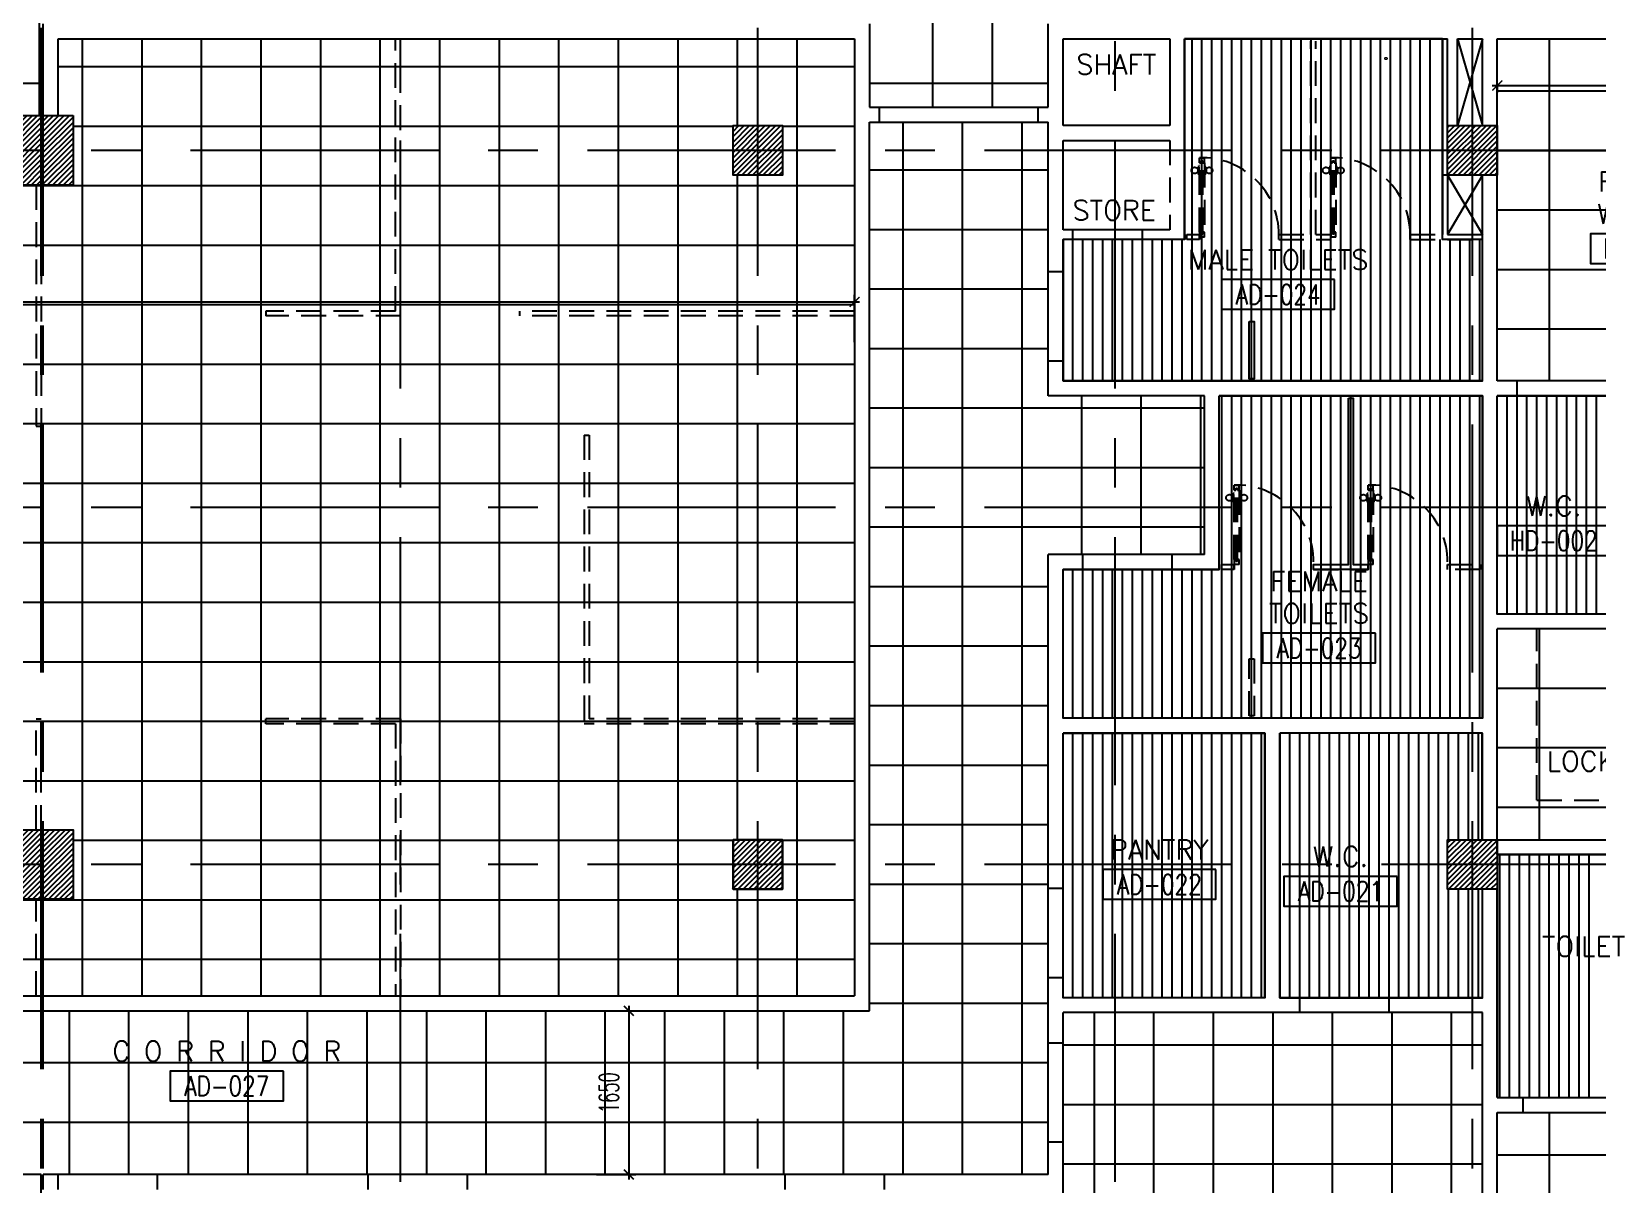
# Model space of a CAD drawing. Extents: x 417866.9 to 417960.2, y 43448 to 43538.2.
# Drawn here: x 417915.42 to 417931.2, y 43470.85 to 43482.47 of the extents above; entities that cross this region are included whole.
import ezdxf
from ezdxf.enums import TextEntityAlignment as Align

# ---------------------------------------------------------------- set-up
doc = ezdxf.new("R2010")
doc.units = 0
doc.header["$MEASUREMENT"] = 0
doc.header["$PDMODE"] = 3
doc.header["$PDSIZE"] = 0.1
doc.linetypes.add('CENTERX2', pattern=[4, 2.5, -0.5, 0.5, -0.5])
doc.linetypes.add('HIDDEN', pattern=[0.375, 0.25, -0.125])
doc.layers.get('0').update_dxf_attribs({"linetype": 'CONTINUOUS'})
doc.layers.get('DEFPOINTS').update_dxf_attribs({"linetype": 'CONTINUOUS'})
for name, color, linetype in [('AXES', 11, 'CENTERX2'), ('CEILING', 4, 'CONTINUOUS'), ('COL', 2, 'CONTINUOUS'), ('DIM', 4, 'CONTINUOUS'), ('EJ', 8, 'CONTINUOUS'), ('FIX', 3, 'CONTINUOUS'), ('HAT', 8, 'CONTINUOUS'), ('PART', 9, 'CONTINUOUS'), ('RM-BOX', 11, 'CONTINUOUS'), ('RM-NAME', 11, 'CONTINUOUS'), ('RM-NO', 11, 'CONTINUOUS'), ('SHAFT', 7, 'CONTINUOUS'), ('WALL', 2, 'CONTINUOUS')]:
    doc.layers.add(name, color=color, linetype=linetype)
doc.layers.get('EJ').off()
doc.styles.add('ROMANS', font='ROMANS.shx', dxfattribs={"width": 0.6})
doc.dimstyles.new('STANDARD in', dxfattribs={"dimtxt": 0.2, "dimasz": 0.1, "dimexe": 0.07, "dimexo": 0.05, "dimgap": 0.1, "dimtad": 1, "dimdec": 0, "dimlfac": 1000, "dimzin": 0, "dimdsep": 46, "dimtxsty": 'ROMANS', "dimblk": 'ARCHTICK', "dimcen": 0.05, "dimdle": 0.05, "dimclrd": 4, "dimclre": 4, "dimclrt": 2, "dimadec": 0, "dimazin": 0, "dimtfac": 1, "dimtdec": 0, "dimtmove": 2, "dimatfit": 3, "dimldrblk": 'ARCHTICK', "dimfxl": 0, "dimtolj": 1, "dimtzin": 0, "dimarcsym": 0})

# ---------------------------------------------------------------- blocks, each defined once
blk = doc.blocks.new('COL50')
at = {"layer": 'COL'}
blk.add_lwpolyline([(-250, 250), (-250, -250), (250, -250), (250, 250)], close=True, dxfattribs=at)
blk = doc.blocks.new('*X58')
at = {"color": 0}
for p, q in [((227925, 17861), (228425, 18361)), ((227929, 17918), (228372, 18361)), ((227929, 17971), (228319, 18361)), ((227929, 18024), (228266, 18361)), ((227929, 18077), (228213, 18361)), ((227929, 18130), (228160, 18361)), ((227929, 18183), (228107, 18361)), ((227929, 18236), (228054, 18361)), ((227929, 18289), (228000, 18361)), ((227929, 18342), (227947, 18361)), ((227978, 17861), (228429, 18312)), ((228031, 17861), (228429, 18259)), ((228084, 17861), (228429, 18206)), ((228137, 17861), (228429, 18153)), ((228190, 17861), (228429, 18100)), ((228243, 17861), (228429, 18047)), ((228296, 17861), (228429, 17994)), ((228349, 17861), (228429, 17941)), ((228402, 17861), (228429, 17888))]:
    blk.add_line(p, q, dxfattribs=at)
blk = doc.blocks.new('*X65')
at = {"color": 0}
for p, q in [((227929, 25077), (228412, 25561)), ((227929, 25130), (228359, 25561)), ((227929, 25183), (228306, 25561)), ((227929, 25236), (228253, 25561)), ((227929, 25289), (228200, 25561)), ((227929, 25342), (228147, 25561)), ((227929, 25395), (228094, 25561)), ((227929, 25449), (228041, 25561)), ((227929, 25502), (227988, 25561)), ((227929, 25555), (227935, 25561)), ((227965, 25061), (228429, 25524)), ((228018, 25061), (228429, 25471)), ((228071, 25061), (228429, 25418)), ((228124, 25061), (228429, 25365)), ((228177, 25061), (228429, 25312)), ((228230, 25061), (228429, 25259)), ((228283, 25061), (228429, 25206)), ((228337, 25061), (228429, 25153)), ((228390, 25061), (228429, 25100))]:
    blk.add_line(p, q, dxfattribs=at)
blk = doc.blocks.new('RM2')
at = {"layer": 'RM-NAME', "style": 'ROMANS'}
blk.add_text('SHAFT', height=200, dxfattribs=at).set_placement((0, 0), align=Align.MIDDLE)
blk = doc.blocks.new('*X49')
at = {"color": 0}
for p, q in [((235129, 17905), (235584, 18361)), ((235129, 17958), (235531, 18361)), ((235129, 18011), (235478, 18361)), ((235129, 18064), (235425, 18361)), ((235129, 18117), (235372, 18361)), ((235129, 18171), (235319, 18361)), ((235129, 18224), (235266, 18361)), ((235129, 18277), (235213, 18361)), ((235129, 18330), (235160, 18361)), ((235137, 17861), (235629, 18352)), ((235190, 17861), (235629, 18299)), ((235243, 17861), (235629, 18246)), ((235296, 17861), (235629, 18193)), ((235349, 17861), (235629, 18140)), ((235402, 17861), (235629, 18087)), ((235455, 17861), (235629, 18034)), ((235508, 17861), (235629, 17981)), ((235562, 17861), (235629, 17928)), ((235615, 17861), (235629, 17875))]:
    blk.add_line(p, q, dxfattribs=at)
blk = doc.blocks.new('RM1')
at = {"layer": 'RM-BOX'}
blk.add_lwpolyline([(570, -200), (-570, -200), (-570, -500), (570, -500)], close=True, dxfattribs=at)
at = {"layer": 'RM-NAME', "style": 'ROMANS'}
for tag, p in [('ROOMNAME1', (0, 324)), ('ROOMNAME2', (0, 0))]:
    blk.add_attdef(tag, text='', height=200, dxfattribs=at).set_placement(p, align=Align.MIDDLE)
at = {"layer": 'RM-NO', "style": 'ROMANS', "width": 0.8}
blk.add_attdef('ROOMNO', text='', height=200, dxfattribs=at).set_placement((0, -350), align=Align.MIDDLE)
blk = doc.blocks.new('*X63')
at = {"color": 0}
for p, q in [((235125, 25061), (235625, 25561)), ((235129, 25118), (235572, 25561)), ((235129, 25171), (235519, 25561)), ((235129, 25224), (235466, 25561)), ((235129, 25277), (235413, 25561)), ((235129, 25330), (235360, 25561)), ((235129, 25383), (235307, 25561)), ((235129, 25436), (235254, 25561)), ((235129, 25489), (235200, 25561)), ((235129, 25542), (235147, 25561)), ((235178, 25061), (235629, 25512)), ((235231, 25061), (235629, 25459)), ((235284, 25061), (235629, 25406)), ((235337, 25061), (235629, 25353)), ((235390, 25061), (235629, 25300)), ((235443, 25061), (235629, 25247)), ((235496, 25061), (235629, 25194)), ((235549, 25061), (235629, 25141)), ((235602, 25061), (235629, 25088))]:
    blk.add_line(p, q, dxfattribs=at)
blk = doc.blocks.new('C11')
at = {"layer": 'HAT'}
h = blk.add_hatch(dxfattribs=at)
h.set_pattern_fill('ANSI31', color=256, scale=300, style=0)
h.set_pattern_definition([(45, (-383765.23, -62181), (-26.5165043, 26.5165043), [])])
h.paths.add_polyline_path([(-20, 350), (-20, 700), (-320, 700), (-320, 350)])
h.paths.add_polyline_path([(-320, 0), (-20, 0), (-20, 350), (-320, 350)])
h = blk.add_hatch(dxfattribs=at)
h.set_pattern_fill('ANSI31', color=256, scale=300, style=0)
h.set_pattern_definition([(45, (-383445.23, -62181), (-26.5165043, 26.5165043), [])])
h.paths.add_polyline_path([(300, 350), (300, 700), (0, 700), (0, 350)])
h.paths.add_polyline_path([(0, 0), (300, 0), (300, 350), (0, 350)])
at = {"layer": 'COL'}
for points in [[(-20, 700), (-20, 0), (-320, 0), (-320, 700)], [(300, 700), (300, 0), (0, 0), (0, 700)]]:
    blk.add_lwpolyline(points, close=True, dxfattribs=at)
blk = doc.blocks.new('_ARCHTICK')
at = {"color": 0, "linetype": 'ByBlock', "const_width": 0.15}
blk.add_lwpolyline([(-0.5, -0.5), (0.5, 0.5)], dxfattribs=at)
blk = doc.blocks.new('*D195')
at = {"layer": 'DEFPOINTS', "color": 0}
for p in [(417923.712, 43479.746), (417905.747, 43479.289), (417923.712, 43479.289)]:
    blk.add_point(p, dxfattribs=at)
at = {"layer": 'DIM', "color": 4, "lineweight": -2}
for p, q in [((417905.697, 43479.746), (417923.762, 43479.746)), ((417905.747, 43479.339), (417905.747, 43479.816)), ((417923.712, 43479.339), (417923.712, 43479.816))]:
    blk.add_line(p, q, dxfattribs=at)
at = {"layer": 'DIM', "color": 4, "lineweight": -2, "xscale": 0.1, "yscale": 0.1, "zscale": 0.1, "rotation": 180}
blk.add_blockref('_ARCHTICK', (417905.747, 43479.746), dxfattribs=at)
at = {"layer": 'DIM', "color": 4, "lineweight": -2, "xscale": 0.1, "yscale": 0.1, "zscale": 0.1}
blk.add_blockref('_ARCHTICK', (417923.712, 43479.746), dxfattribs=at)
at = {"layer": 'DIM', "color": 2, "insert": (417914.729, 43479.946), "char_height": 0.2, "attachment_point": 5, "style": 'ROMANS'}
blk.add_mtext('\\A1;17965', dxfattribs=at)
blk = doc.blocks.new('*D197')
at = {"layer": 'DEFPOINTS', "color": 0}
for p in [(417921.061, 43472.599), (417921.061, 43470.949), (417921.437, 43470.949)]:
    blk.add_point(p, dxfattribs=at)
at = {"layer": 'DIM', "color": 4, "lineweight": -2}
for p, q in [((417921.111, 43472.599), (417921.507, 43472.599)), ((417921.437, 43472.649), (417921.437, 43470.899)), ((417921.111, 43470.949), (417921.507, 43470.949))]:
    blk.add_line(p, q, dxfattribs=at)
at = {"layer": 'DIM', "color": 4, "lineweight": -2, "xscale": 0.1, "yscale": 0.1, "zscale": 0.1}
for p, rotation in [((417921.437, 43472.599), 90), ((417921.437, 43470.949), 270)]:
    blk.add_blockref('_ARCHTICK', p, dxfattribs=dict(at, rotation=rotation))
at = {"layer": 'DIM', "color": 2, "insert": (417921.237, 43471.774), "char_height": 0.2, "attachment_point": 5, "rotation": 90, "style": 'ROMANS'}
blk.add_mtext('\\A1;1650', dxfattribs=at)
blk = doc.blocks.new('*D207')
at = {"layer": 'DEFPOINTS', "color": 0}
for p in [(417930.187, 43481.965), (417933.637, 43481.965), (417933.637, 43481.928)]:
    blk.add_point(p, dxfattribs=at)
at = {"layer": 'DIM', "color": 4, "lineweight": -2}
for p, q in [((417930.137, 43481.928), (417933.687, 43481.928)), ((417930.187, 43481.915), (417930.187, 43481.858)), ((417933.637, 43481.915), (417933.637, 43481.858))]:
    blk.add_line(p, q, dxfattribs=at)
at = {"layer": 'DIM', "color": 4, "lineweight": -2, "xscale": 0.1, "yscale": 0.1, "zscale": 0.1, "rotation": 180}
blk.add_blockref('_ARCHTICK', (417930.187, 43481.928), dxfattribs=at)
at = {"layer": 'DIM', "color": 4, "lineweight": -2, "xscale": 0.1, "yscale": 0.1, "zscale": 0.1}
blk.add_blockref('_ARCHTICK', (417933.637, 43481.928), dxfattribs=at)
at = {"layer": 'DIM', "color": 2, "insert": (417931.912, 43482.128), "char_height": 0.2, "attachment_point": 5, "style": 'ROMANS'}
blk.add_mtext('\\A1;3450', dxfattribs=at)

msp = doc.modelspace()

# ---------------------------------------------------------------- linework, layer by layer
at = {"layer": 'AXES'}
for p, q in [((417922.7366, 43460.01), (417922.7366, 43537.5491)), ((417929.9366, 43460.01), (417929.9366, 43537.5491)), ((417915.5166, 43460.01), (417915.5166, 43537.1991)), ((417915.5366, 43460.01), (417915.5366, 43537.1991)), ((417919.1366, 43466.8743), (417919.1366, 43525.6943)), ((417926.3366, 43466.8743), (417926.3366, 43525.6943)), ((417959.5194, 43481.2743), (417889.6966, 43481.2743)), ((417959.5194, 43477.6743), (417889.6966, 43477.6743)), ((417959.5194, 43474.0743), (417889.6966, 43474.0743))]:
    msp.add_line(p, q, dxfattribs=at)
at = {"layer": 'CEILING'}
for p, q in [((417915.4966, 43485.9993), (417915.4966, 43481.6243)), ((417924.4966, 43484.7993), (417924.4966, 43481.7095)), ((417925.0966, 43484.7993), (417925.0966, 43481.7095)), ((417915.9291, 43482.3993), (417915.9291, 43472.7493)), ((417916.5291, 43482.3993), (417916.5291, 43472.7493)), ((417917.1291, 43482.3993), (417917.1291, 43472.7493)), ((417917.7291, 43482.3993), (417917.7291, 43472.7493)), ((417918.3291, 43482.3993), (417918.3291, 43472.7493)), ((417918.9291, 43482.3993), (417918.9291, 43472.7493)), ((417919.5291, 43482.3993), (417919.5291, 43472.7493)), ((417920.1291, 43482.3993), (417920.1291, 43472.7493)), ((417920.7291, 43482.3993), (417920.7291, 43472.7493)), ((417921.3291, 43482.3993), (417921.3291, 43472.7493)), ((417921.9291, 43482.3993), (417921.9291, 43472.7493)), ((417922.5291, 43482.3993), (417922.5291, 43481.5243)), ((417923.1291, 43482.3993), (417923.1291, 43472.7493)), ((417927.1116, 43478.9493), (417927.1116, 43482.3993)), ((417927.2116, 43478.9493), (417927.2116, 43482.3993)), ((417927.3116, 43478.9493), (417927.3116, 43482.3993)), ((417927.4116, 43478.9493), (417927.4116, 43482.3993)), ((417927.5116, 43478.9493), (417927.5116, 43482.3993)), ((417927.6116, 43478.9493), (417927.6116, 43482.3993)), ((417927.7116, 43478.9493), (417927.7116, 43482.3993)), ((417927.8116, 43478.9493), (417927.8116, 43482.3993)), ((417927.9116, 43478.9493), (417927.9116, 43482.3993)), ((417928.0116, 43478.9493), (417928.0116, 43482.3993)), ((417928.1116, 43478.9493), (417928.1116, 43482.3993)), ((417928.2116, 43478.9493), (417928.2116, 43482.3993)), ((417928.3116, 43478.9493), (417928.3116, 43482.3993)), ((417928.4116, 43478.9493), (417928.4116, 43482.3993)), ((417928.5116, 43478.9493), (417928.5116, 43482.3993)), ((417928.6116, 43478.9493), (417928.6116, 43482.3993)), ((417928.7116, 43478.9493), (417928.7116, 43482.3993)), ((417928.8116, 43478.9493), (417928.8116, 43482.3993)), ((417928.9116, 43478.9493), (417928.9116, 43482.3993)), ((417929.0116, 43478.9493), (417929.0116, 43482.3993)), ((417929.1116, 43478.9493), (417929.1116, 43482.3993)), ((417929.2116, 43478.9493), (417929.2116, 43482.3993)), ((417929.3116, 43478.9493), (417929.3116, 43482.3993)), ((417929.4116, 43478.9493), (417929.4116, 43482.3993)), ((417929.5116, 43478.9493), (417929.5116, 43482.3993)), ((417930.7116, 43482.3993), (417930.7116, 43478.9493)), ((417915.6866, 43482.1193), (417923.7116, 43482.1193)), ((417915.4966, 43481.9493), (417905.7466, 43481.9493)), ((417925.6616, 43481.9493), (417923.8616, 43481.9493)), ((417930.1866, 43481.8743), (417933.6366, 43481.8743)), ((417915.8366, 43481.5193), (417922.4866, 43481.5193)), ((417922.9866, 43481.5193), (417923.7116, 43481.5193)), ((417924.1966, 43481.5595), (417924.1966, 43470.9493)), ((417924.7966, 43481.5595), (417924.7966, 43470.9493)), ((417925.3966, 43481.5595), (417925.3966, 43470.9493)), ((417930.1866, 43481.2743), (417933.2866, 43481.2743)), ((417922.5291, 43481.0243), (417922.5291, 43474.3243)), ((417925.6616, 43481.0743), (417923.8616, 43481.0743)), ((417905.7466, 43480.9193), (417923.7116, 43480.9193)), ((417930.1866, 43480.6743), (417933.6366, 43480.6743)), ((417925.6616, 43480.4743), (417923.8616, 43480.4743)), ((417925.9116, 43478.9493), (417925.9116, 43480.3743)), ((417926.0116, 43478.9493), (417926.0116, 43480.3743)), ((417926.1116, 43478.9493), (417926.1116, 43480.3743)), ((417926.2116, 43478.9493), (417926.2116, 43480.3743)), ((417926.3116, 43478.9493), (417926.3116, 43480.3743)), ((417926.4116, 43478.9493), (417926.4116, 43480.3743)), ((417926.5116, 43478.9493), (417926.5116, 43480.3743)), ((417926.6116, 43478.9493), (417926.6116, 43480.3743)), ((417926.7116, 43478.9493), (417926.7116, 43480.3743)), ((417926.8116, 43478.9493), (417926.8116, 43480.3743)), ((417926.9116, 43478.9493), (417926.9116, 43480.3743)), ((417927.0116, 43478.9493), (417927.0116, 43480.3743)), ((417929.6116, 43478.9493), (417929.6116, 43480.3743)), ((417929.7116, 43478.9493), (417929.7116, 43480.3743)), ((417929.8116, 43478.9493), (417929.8116, 43480.3743)), ((417929.9116, 43478.9493), (417929.9116, 43480.3743)), ((417930.0116, 43478.9493), (417930.0116, 43480.3743)), ((417905.7466, 43480.3193), (417923.7116, 43480.3193)), ((417930.1866, 43480.0743), (417933.6366, 43480.0743)), ((417925.6616, 43479.8743), (417923.8616, 43479.8743)), ((417905.7466, 43479.7193), (417923.7116, 43479.7193)), ((417930.1866, 43479.4743), (417933.6366, 43479.4743)), ((417925.6616, 43479.2743), (417923.8616, 43479.2743)), ((417905.7466, 43479.1193), (417923.7116, 43479.1193)), ((417925.9966, 43478.7993), (417925.9966, 43477.1993)), ((417926.5966, 43478.7993), (417926.5966, 43477.1993)), ((417927.1966, 43478.7993), (417927.1966, 43477.1993)), ((417927.4116, 43475.5493), (417927.4116, 43478.7993)), ((417927.5116, 43475.5493), (417927.5116, 43478.7993)), ((417927.6116, 43475.5493), (417927.6116, 43478.7993)), ((417927.7116, 43475.5493), (417927.7116, 43478.7993)), ((417927.8116, 43475.5493), (417927.8116, 43478.7993)), ((417927.9116, 43475.5493), (417927.9116, 43478.7993)), ((417928.0116, 43475.5493), (417928.0116, 43478.7993)), ((417928.1116, 43475.5493), (417928.1116, 43478.7993)), ((417928.2116, 43475.5493), (417928.2116, 43478.7993)), ((417928.3116, 43475.5493), (417928.3116, 43478.7993)), ((417928.4116, 43475.5493), (417928.4116, 43478.7993)), ((417928.5116, 43475.5493), (417928.5116, 43478.7993)), ((417928.6116, 43475.5493), (417928.6116, 43478.7993)), ((417928.7116, 43475.5493), (417928.7116, 43478.7993)), ((417928.8116, 43475.5493), (417928.8116, 43478.7993)), ((417928.9116, 43475.5493), (417928.9116, 43478.7993)), ((417929.0116, 43475.5493), (417929.0116, 43478.7993)), ((417929.1116, 43475.5493), (417929.1116, 43478.7993)), ((417929.2116, 43475.5493), (417929.2116, 43478.7993)), ((417929.3116, 43475.5493), (417929.3116, 43478.7993)), ((417929.4116, 43475.5493), (417929.4116, 43478.7993)), ((417929.5116, 43475.5493), (417929.5116, 43478.7993)), ((417929.6116, 43475.5493), (417929.6116, 43478.7993)), ((417929.7116, 43475.5493), (417929.7116, 43478.7993)), ((417929.8116, 43475.5493), (417929.8116, 43478.7993)), ((417929.9116, 43475.5493), (417929.9116, 43478.7993)), ((417930.0116, 43475.5493), (417930.0116, 43478.7993)), ((417930.2866, 43476.5993), (417930.2866, 43478.7993)), ((417930.3866, 43476.5993), (417930.3866, 43478.7993)), ((417930.4866, 43476.5993), (417930.4866, 43478.7993)), ((417930.5866, 43476.5993), (417930.5866, 43478.7993)), ((417930.6866, 43476.5993), (417930.6866, 43478.7993)), ((417930.7866, 43476.5993), (417930.7866, 43478.7993)), ((417930.8866, 43476.5993), (417930.8866, 43478.7993)), ((417930.9866, 43476.5993), (417930.9866, 43478.7993)), ((417931.0866, 43476.5993), (417931.0866, 43478.7993)), ((417931.1866, 43476.5993), (417931.1866, 43478.7993)), ((417927.2366, 43478.6743), (417923.8616, 43478.6743)), ((417905.7466, 43478.5193), (417923.7116, 43478.5193)), ((417927.2366, 43478.0743), (417923.8616, 43478.0743)), ((417905.7466, 43477.9193), (417923.7116, 43477.9193)), ((417927.2366, 43477.4743), (417923.8616, 43477.4743)), ((417905.7466, 43477.3193), (417923.7116, 43477.3193)), ((417925.9116, 43475.5493), (417925.9116, 43477.0493)), ((417926.0116, 43475.5493), (417926.0116, 43477.0493)), ((417926.1116, 43475.5493), (417926.1116, 43477.0493)), ((417926.2116, 43475.5493), (417926.2116, 43477.0493)), ((417926.3116, 43475.5493), (417926.3116, 43477.0493)), ((417926.4116, 43475.5493), (417926.4116, 43477.0493)), ((417926.5116, 43475.5493), (417926.5116, 43477.0493)), ((417926.6116, 43475.5493), (417926.6116, 43477.0493)), ((417926.7116, 43475.5493), (417926.7116, 43477.0493)), ((417926.8116, 43475.5493), (417926.8116, 43477.0493)), ((417926.9116, 43475.5493), (417926.9116, 43477.0493)), ((417927.0116, 43475.5493), (417927.0116, 43477.0493)), ((417927.1116, 43475.5493), (417927.1116, 43477.0493)), ((417927.2116, 43475.5493), (417927.2116, 43477.0493)), ((417927.3116, 43475.5493), (417927.3116, 43477.0493)), ((417925.6616, 43476.8743), (417923.8616, 43476.8743)), ((417905.7466, 43476.7193), (417923.7116, 43476.7193)), ((417930.6116, 43474.3243), (417930.6116, 43476.4493)), ((417925.6616, 43476.2743), (417923.8616, 43476.2743)), ((417905.7466, 43476.1193), (417923.7116, 43476.1193)), ((417931.8116, 43475.8493), (417930.1866, 43475.8493)), ((417925.6616, 43475.6743), (417923.8616, 43475.6743)), ((417905.7466, 43475.5193), (417923.7116, 43475.5193)), ((417925.9116, 43472.7313), (417925.9116, 43475.3993)), ((417926.0116, 43472.7313), (417926.0116, 43475.3993)), ((417926.1116, 43472.7313), (417926.1116, 43475.3993)), ((417926.2116, 43472.7313), (417926.2116, 43475.3993)), ((417926.3116, 43472.7313), (417926.3116, 43475.3993)), ((417926.4116, 43472.7313), (417926.4116, 43475.3993)), ((417926.5116, 43472.7313), (417926.5116, 43475.3993)), ((417926.6116, 43472.7313), (417926.6116, 43475.3993)), ((417926.7116, 43472.7313), (417926.7116, 43475.3993)), ((417926.8116, 43472.7313), (417926.8116, 43475.3993)), ((417926.9116, 43472.7313), (417926.9116, 43475.3993)), ((417927.0116, 43472.7313), (417927.0116, 43475.3993)), ((417927.1116, 43472.7313), (417927.1116, 43475.3993)), ((417927.2116, 43472.7313), (417927.2116, 43475.3993)), ((417927.3116, 43472.7313), (417927.3116, 43475.3993)), ((417927.4116, 43472.7313), (417927.4116, 43475.3993)), ((417927.5116, 43472.7313), (417927.5116, 43475.3993)), ((417927.6116, 43472.7313), (417927.6116, 43475.3993)), ((417927.7116, 43472.7313), (417927.7116, 43475.3993)), ((417927.8116, 43472.7313), (417927.8116, 43475.3993)), ((417928.0966, 43472.7313), (417928.0966, 43475.3993)), ((417928.1966, 43472.7313), (417928.1966, 43475.3993)), ((417928.2966, 43472.7313), (417928.2966, 43475.3993)), ((417928.3966, 43472.7313), (417928.3966, 43475.3993)), ((417928.4966, 43472.7313), (417928.4966, 43475.3993)), ((417928.5966, 43472.7313), (417928.5966, 43475.3993)), ((417928.6966, 43472.7313), (417928.6966, 43475.3993)), ((417928.7966, 43472.7313), (417928.7966, 43475.3993)), ((417928.8966, 43472.7313), (417928.8966, 43475.3993)), ((417928.9966, 43472.7313), (417928.9966, 43475.3993)), ((417929.0966, 43472.7313), (417929.0966, 43475.3993)), ((417929.1966, 43472.7313), (417929.1966, 43475.3993)), ((417929.2966, 43472.7313), (417929.2966, 43475.3993)), ((417929.3966, 43472.7313), (417929.3966, 43475.3993)), ((417929.4966, 43472.7313), (417929.4966, 43475.3993)), ((417929.5966, 43472.7313), (417929.5966, 43475.3993)), ((417929.6966, 43474.3243), (417929.6966, 43475.3993)), ((417929.7966, 43474.3243), (417929.7966, 43475.3993)), ((417929.8966, 43474.3243), (417929.8966, 43475.3993)), ((417929.9966, 43474.3243), (417929.9966, 43475.3993)), ((417931.8116, 43475.2493), (417930.1866, 43475.2493)), ((417925.6616, 43475.0743), (417923.8616, 43475.0743)), ((417905.7466, 43474.9193), (417923.7116, 43474.9193)), ((417931.8116, 43474.6493), (417930.1866, 43474.6493)), ((417925.6616, 43474.4743), (417923.8616, 43474.4743)), ((417915.8366, 43474.3193), (417922.4866, 43474.3193)), ((417922.9866, 43474.3193), (417923.7116, 43474.3193)), ((417930.2116, 43471.7243), (417930.2116, 43474.1743)), ((417930.3116, 43471.7243), (417930.3116, 43474.1743)), ((417930.4116, 43471.7243), (417930.4116, 43474.1743)), ((417930.5116, 43471.7243), (417930.5116, 43474.1743)), ((417930.6116, 43471.7243), (417930.6116, 43474.1743)), ((417930.7116, 43471.7243), (417930.7116, 43474.1743)), ((417930.8116, 43471.7243), (417930.8116, 43474.1743)), ((417930.9116, 43471.7243), (417930.9116, 43474.1743)), ((417931.0116, 43471.7243), (417931.0116, 43474.1743)), ((417931.1116, 43471.7243), (417931.1116, 43474.1743)), ((417925.6616, 43473.8743), (417923.8616, 43473.8743)), ((417905.7466, 43473.7193), (417923.7116, 43473.7193)), ((417922.5291, 43473.8243), (417922.5291, 43472.7493)), ((417929.6966, 43472.7313), (417929.6966, 43473.8243)), ((417929.7966, 43472.7313), (417929.7966, 43473.8243)), ((417929.8966, 43472.7313), (417929.8966, 43473.8243)), ((417929.9966, 43472.7313), (417929.9966, 43473.8243)), ((417925.6616, 43473.2743), (417923.8616, 43473.2743)), ((417905.7466, 43473.1193), (417923.7116, 43473.1193)), ((417915.7966, 43472.5993), (417915.7966, 43470.9493)), ((417916.3966, 43472.5993), (417916.3966, 43470.9493)), ((417916.9966, 43472.5993), (417916.9966, 43470.9493)), ((417917.5966, 43472.5993), (417917.5966, 43470.9493)), ((417918.1966, 43472.5993), (417918.1966, 43470.9493)), ((417918.7966, 43472.5993), (417918.7966, 43470.9493)), ((417919.3966, 43472.5993), (417919.3966, 43470.9493)), ((417919.9966, 43472.5993), (417919.9966, 43470.9493)), ((417920.5966, 43472.5993), (417920.5966, 43470.9493)), ((417921.1966, 43472.5993), (417921.1966, 43470.9493)), ((417921.7966, 43472.5993), (417921.7966, 43470.9493)), ((417922.3966, 43472.5993), (417922.3966, 43470.9493)), ((417922.9966, 43472.5993), (417922.9966, 43470.9493)), ((417923.5966, 43472.5993), (417923.5966, 43470.9493)), ((417925.6616, 43472.6743), (417923.8616, 43472.6743)), ((417926.1241, 43472.5813), (417926.1241, 43467.1243)), ((417926.7241, 43472.5813), (417926.7241, 43467.1243)), ((417927.3241, 43472.5813), (417927.3241, 43467.1243)), ((417927.9241, 43472.5813), (417927.9241, 43467.1243)), ((417928.5241, 43472.5813), (417928.5241, 43467.1243)), ((417929.1241, 43472.5813), (417929.1241, 43467.1243)), ((417929.7241, 43472.5813), (417929.7241, 43467.1243)), ((417930.0366, 43472.2528), (417925.8116, 43472.2528)), ((417925.6616, 43472.0743), (417902.697, 43472.0743)), ((417930.0366, 43471.6528), (417925.8116, 43471.6528)), ((417930.7116, 43471.5743), (417930.7116, 43467.1243)), ((417925.6616, 43471.4743), (417902.697, 43471.4743)), ((417930.0366, 43471.0528), (417925.8116, 43471.0528)), ((417930.1866, 43471.1493), (417933.6366, 43471.1493))]:
    msp.add_line(p, q, dxfattribs=at)
for points in [[(417927.0366, 43482.3993), (417927.0366, 43480.3743), (417925.8116, 43480.3743), (417925.8116, 43478.9493), (417930.0366, 43478.9493), (417930.0366, 43480.3743), (417929.6366, 43480.3743), (417929.6366, 43482.3993)], [(417922.9866, 43481.0243), (417922.4866, 43481.0243), (417922.4866, 43481.5243), (417922.9866, 43481.5243)], [(417927.3866, 43478.7993), (417930.0366, 43478.7993), (417930.0366, 43475.5493), (417925.8116, 43475.5493), (417925.8116, 43477.0493), (417927.3866, 43477.0493)], [(417930.1866, 43478.7993), (417931.8116, 43478.7993), (417931.8116, 43476.5993), (417930.1866, 43476.5993)], [(417925.8116, 43475.3993), (417927.8466, 43475.3993), (417927.8466, 43472.7313), (417925.8116, 43472.7313)], [(417927.9966, 43475.3993), (417927.9966, 43472.7313), (417930.0366, 43472.7313), (417930.0366, 43473.8243), (417929.6866, 43473.8243), (417929.6866, 43474.3243), (417930.0362, 43474.3243), (417930.0362, 43475.3993)], [(417915.2166, 43474.4243), (417915.8366, 43474.4243), (417915.8366, 43473.7193), (417915.2166, 43473.7193)], [(417922.9866, 43473.8243), (417922.9866, 43474.3243), (417922.4866, 43474.3243), (417922.4866, 43473.8243)], [(417930.1866, 43471.7243), (417931.8116, 43471.7243), (417931.8116, 43474.1743), (417930.1866, 43474.1743)]]:
    msp.add_lwpolyline(points, close=True, dxfattribs=at)
at = {"layer": 'COL'}
msp.add_lwpolyline([(417930.1866, 43474.3243), (417930.1866, 43473.8243), (417929.6866, 43473.8243), (417929.6866, 43474.3243)], close=True, dxfattribs=at)
at = {"layer": 'FIX', "color": 1, "linetype": 'HIDDEN', "lineweight": 20, "ltscale": 0.05}
msp.add_circle((417929.0656, 43482.2002), 0.0116, dxfattribs=at)
at = {"layer": 'PART', "color": 11, "linetype": 'HIDDEN'}
for p, q in [((417919.0866, 43479.6543), (417919.0866, 43482.3993)), ((417919.1366, 43479.6043), (417919.1366, 43482.3993)), ((417928.3097, 43480.4243), (417928.3097, 43482.3763)), ((417928.3597, 43480.4243), (417928.3597, 43482.3763)), ((417926.8866, 43481.3743), (417926.8866, 43480.4743)), ((417927.1866, 43481.117), (417927.1794, 43481.117)), ((417927.1794, 43481.027), (417927.1794, 43481.117)), ((417927.1866, 43481.1993), (417927.2366, 43481.1993)), ((417927.2366, 43481.1993), (417927.1866, 43481.1993)), ((417927.1866, 43481.1493), (417927.1866, 43481.1993)), ((417927.1866, 43480.4493), (417927.1866, 43481.1493)), ((417927.1866, 43481.1493), (417927.2036, 43481.1493)), ((417927.2036, 43481.1693), (417927.2196, 43481.1693)), ((417927.2036, 43481.1493), (417927.2036, 43481.1693)), ((417927.2036, 43480.4493), (417927.2036, 43481.1493)), ((417927.2196, 43481.1493), (417927.2196, 43481.1693)), ((417927.2196, 43480.4493), (417927.2196, 43481.1493)), ((417927.2196, 43481.1493), (417927.2366, 43481.1493)), ((417927.2366, 43481.1493), (417927.2366, 43481.1993)), ((417927.2366, 43481.1493), (417927.2366, 43480.4493)), ((417927.2366, 43481.117), (417927.2438, 43481.117)), ((417927.2438, 43481.027), (417927.2438, 43481.117)), ((417928.5097, 43481.117), (417928.5025, 43481.117)), ((417928.5025, 43481.027), (417928.5025, 43481.117)), ((417928.5097, 43481.1993), (417928.5597, 43481.1993)), ((417928.5597, 43481.1993), (417928.5097, 43481.1993)), ((417928.5097, 43481.1493), (417928.5097, 43481.1993)), ((417928.5097, 43480.4493), (417928.5097, 43481.1493)), ((417928.5097, 43481.1493), (417928.5267, 43481.1493)), ((417928.5267, 43481.1693), (417928.5427, 43481.1693)), ((417928.5267, 43481.1493), (417928.5267, 43481.1693)), ((417928.5267, 43480.4493), (417928.5267, 43481.1493)), ((417928.5427, 43481.1493), (417928.5427, 43481.1693)), ((417928.5427, 43480.4493), (417928.5427, 43481.1493)), ((417928.5427, 43481.1493), (417928.5597, 43481.1493)), ((417928.5597, 43481.1493), (417928.5597, 43481.1993)), ((417928.5597, 43481.1493), (417928.5597, 43480.4493)), ((417928.5597, 43481.117), (417928.5669, 43481.117)), ((417928.5669, 43481.027), (417928.5669, 43481.117)), ((417927.1794, 43481.1044), (417927.1704, 43481.1044)), ((417927.1704, 43481.1044), (417927.1704, 43481.0396)), ((417927.1794, 43481.0396), (417927.1704, 43481.0396)), ((417927.1794, 43481.1044), (417927.1794, 43481.0396)), ((417927.1866, 43481.027), (417927.1794, 43481.027)), ((417927.2366, 43481.027), (417927.2438, 43481.027)), ((417927.2438, 43481.1044), (417927.2528, 43481.1044)), ((417927.2438, 43481.1044), (417927.2438, 43481.0396)), ((417927.2438, 43481.0396), (417927.2528, 43481.0396)), ((417927.2528, 43481.1044), (417927.2528, 43481.0396)), ((417928.5025, 43481.1044), (417928.4935, 43481.1044)), ((417928.4935, 43481.1044), (417928.4935, 43481.0396)), ((417928.5025, 43481.0396), (417928.4935, 43481.0396)), ((417928.5025, 43481.1044), (417928.5025, 43481.0396)), ((417928.5097, 43481.027), (417928.5025, 43481.027)), ((417928.5597, 43481.027), (417928.5669, 43481.027)), ((417928.5669, 43481.1044), (417928.5759, 43481.1044)), ((417928.5669, 43481.1044), (417928.5669, 43481.0396)), ((417928.5669, 43481.0396), (417928.5759, 43481.0396)), ((417928.5759, 43481.1044), (417928.5759, 43481.0396)), ((417915.4666, 43480.9243), (417915.4666, 43478.4943)), ((417915.5166, 43480.9243), (417915.5166, 43478.4943)), ((417927.1866, 43480.4493), (417927.1866, 43480.3993)), ((417927.2036, 43480.4493), (417927.1866, 43480.4493)), ((417927.1866, 43480.3743), (417927.1866, 43480.4243)), ((417927.2366, 43480.3993), (417927.1866, 43480.3993)), ((417927.2036, 43480.4293), (417927.2036, 43480.4493)), ((417927.2196, 43480.4293), (417927.2036, 43480.4293)), ((417927.2196, 43480.4493), (417927.2196, 43480.4293)), ((417927.2366, 43480.4493), (417927.2196, 43480.4493)), ((417927.2366, 43480.3993), (417927.2366, 43480.4493)), ((417927.9866, 43480.4243), (417928.3097, 43480.4243)), ((417927.9866, 43480.3743), (417927.9866, 43480.4243)), ((417927.9866, 43480.3743), (417928.5097, 43480.3743)), ((417928.3597, 43480.4243), (417928.5097, 43480.4243)), ((417928.5097, 43480.4493), (417928.5097, 43480.3993)), ((417928.5267, 43480.4493), (417928.5097, 43480.4493)), ((417928.5097, 43480.3743), (417928.5097, 43480.4243)), ((417928.5597, 43480.3993), (417928.5097, 43480.3993)), ((417928.5267, 43480.4293), (417928.5267, 43480.4493)), ((417928.5427, 43480.4293), (417928.5267, 43480.4293)), ((417928.5427, 43480.4493), (417928.5427, 43480.4293)), ((417928.5597, 43480.4493), (417928.5427, 43480.4493)), ((417928.5597, 43480.3993), (417928.5597, 43480.4493)), ((417929.3097, 43480.4243), (417929.6366, 43480.4243)), ((417929.3097, 43480.3743), (417929.3097, 43480.4243)), ((417929.3097, 43480.3743), (417930.0366, 43480.3743)), ((417919.0866, 43479.6543), (417917.78, 43479.6543)), ((417917.78, 43479.6543), (417917.78, 43479.6043)), ((417919.1366, 43479.6043), (417917.78, 43479.6043)), ((417923.7116, 43479.6543), (417920.3366, 43479.6543)), ((417920.3366, 43479.6543), (417920.3366, 43479.6043)), ((417923.7116, 43479.6043), (417920.3366, 43479.6043)), ((417915.4666, 43478.4943), (417915.5166, 43478.4943)), ((417920.9866, 43478.4043), (417921.0366, 43478.4043)), ((417920.9866, 43478.4043), (417920.9866, 43475.4943)), ((417921.0366, 43478.4043), (417921.0366, 43475.5443)), ((417927.5294, 43477.8044), (417927.5204, 43477.8044)), ((417927.5204, 43477.8044), (417927.5204, 43477.7396)), ((417927.5366, 43477.817), (417927.5294, 43477.817)), ((417927.5294, 43477.727), (417927.5294, 43477.817)), ((417927.5294, 43477.8044), (417927.5294, 43477.7396)), ((417927.5366, 43477.8993), (417927.5866, 43477.8993)), ((417927.5866, 43477.8993), (417927.5366, 43477.8993)), ((417927.5366, 43477.8493), (417927.5366, 43477.8993)), ((417927.5366, 43477.1493), (417927.5366, 43477.8493)), ((417927.5366, 43477.8493), (417927.5536, 43477.8493)), ((417927.5536, 43477.8693), (417927.5696, 43477.8693)), ((417927.5536, 43477.8493), (417927.5536, 43477.8693)), ((417927.5536, 43477.1493), (417927.5536, 43477.8493)), ((417927.5696, 43477.8493), (417927.5696, 43477.8693)), ((417927.5696, 43477.1493), (417927.5696, 43477.8493)), ((417927.5696, 43477.8493), (417927.5866, 43477.8493)), ((417927.5866, 43477.8493), (417927.5866, 43477.8993)), ((417927.5866, 43477.8493), (417927.5866, 43477.1493)), ((417927.5866, 43477.817), (417927.5938, 43477.817)), ((417927.5938, 43477.727), (417927.5938, 43477.817)), ((417927.5938, 43477.8044), (417927.6028, 43477.8044)), ((417927.5938, 43477.8044), (417927.5938, 43477.7396)), ((417927.6028, 43477.8044), (417927.6028, 43477.7396)), ((417928.8794, 43477.8044), (417928.8704, 43477.8044)), ((417928.8704, 43477.8044), (417928.8704, 43477.7396)), ((417928.8866, 43477.817), (417928.8794, 43477.817)), ((417928.8794, 43477.727), (417928.8794, 43477.817)), ((417928.8794, 43477.8044), (417928.8794, 43477.7396)), ((417928.8866, 43477.8993), (417928.9366, 43477.8993)), ((417928.9366, 43477.8993), (417928.8866, 43477.8993)), ((417928.8866, 43477.8493), (417928.8866, 43477.8993)), ((417928.8866, 43477.1493), (417928.8866, 43477.8493)), ((417928.8866, 43477.8493), (417928.9036, 43477.8493)), ((417928.9036, 43477.8693), (417928.9196, 43477.8693)), ((417928.9036, 43477.8493), (417928.9036, 43477.8693)), ((417928.9036, 43477.1493), (417928.9036, 43477.8493)), ((417928.9196, 43477.8493), (417928.9196, 43477.8693)), ((417928.9196, 43477.1493), (417928.9196, 43477.8493)), ((417928.9196, 43477.8493), (417928.9366, 43477.8493)), ((417928.9366, 43477.8493), (417928.9366, 43477.8993)), ((417928.9366, 43477.8493), (417928.9366, 43477.1493)), ((417928.9366, 43477.817), (417928.9438, 43477.817)), ((417928.9438, 43477.727), (417928.9438, 43477.817)), ((417928.9438, 43477.8044), (417928.9528, 43477.8044)), ((417928.9438, 43477.8044), (417928.9438, 43477.7396)), ((417928.9528, 43477.8044), (417928.9528, 43477.7396)), ((417927.5294, 43477.7396), (417927.5204, 43477.7396)), ((417927.5366, 43477.727), (417927.5294, 43477.727)), ((417927.5866, 43477.727), (417927.5938, 43477.727)), ((417927.5938, 43477.7396), (417927.6028, 43477.7396)), ((417928.8794, 43477.7396), (417928.8704, 43477.7396)), ((417928.8866, 43477.727), (417928.8794, 43477.727)), ((417928.9366, 43477.727), (417928.9438, 43477.727)), ((417928.9438, 43477.7396), (417928.9528, 43477.7396)), ((417927.5366, 43477.1493), (417927.5366, 43477.0993)), ((417927.5536, 43477.1493), (417927.5366, 43477.1493)), ((417927.5366, 43477.0493), (417927.5366, 43477.0993)), ((417927.5866, 43477.0993), (417927.5366, 43477.0993)), ((417927.5536, 43477.1293), (417927.5536, 43477.1493)), ((417927.5696, 43477.1293), (417927.5536, 43477.1293)), ((417927.5696, 43477.1493), (417927.5696, 43477.1293)), ((417927.5866, 43477.1493), (417927.5696, 43477.1493)), ((417927.5866, 43477.0993), (417927.5866, 43477.1493)), ((417928.3366, 43477.0993), (417928.6866, 43477.0993)), ((417928.3366, 43477.0493), (417928.3366, 43477.0993)), ((417928.3366, 43477.0493), (417928.8866, 43477.0493)), ((417928.7366, 43477.0993), (417928.8866, 43477.0993)), ((417928.8866, 43477.1493), (417928.8866, 43477.0993)), ((417928.9036, 43477.1493), (417928.8866, 43477.1493)), ((417928.8866, 43477.0493), (417928.8866, 43477.0993)), ((417928.9366, 43477.0993), (417928.8866, 43477.0993)), ((417928.9036, 43477.1293), (417928.9036, 43477.1493)), ((417928.9196, 43477.1293), (417928.9036, 43477.1293)), ((417928.9196, 43477.1493), (417928.9196, 43477.1293)), ((417928.9366, 43477.1493), (417928.9196, 43477.1493)), ((417928.9366, 43477.0993), (417928.9366, 43477.1493)), ((417929.6866, 43477.0493), (417929.6866, 43477.0993)), ((417930.5866, 43474.7243), (417930.5866, 43476.4493)), ((417915.4666, 43475.5443), (417915.5166, 43475.5443)), ((417915.4666, 43474.4243), (417915.4666, 43475.5443)), ((417915.5166, 43474.4243), (417915.5166, 43475.5443)), ((417919.1366, 43475.5443), (417917.78, 43475.5443)), ((417917.78, 43475.4943), (417917.78, 43475.5443)), ((417919.0866, 43475.4943), (417917.78, 43475.4943)), ((417919.0866, 43475.4943), (417919.0866, 43472.7493)), ((417919.1366, 43475.5443), (417919.1366, 43472.7493)), ((417923.7116, 43475.4943), (417920.9866, 43475.4943)), ((417923.7116, 43475.5443), (417921.0366, 43475.5443)), ((417930.5866, 43474.7243), (417931.8116, 43474.7243)), ((417915.4666, 43472.7493), (417915.4666, 43473.7243)), ((417915.5166, 43472.7493), (417915.5166, 43473.7243))]:
    msp.add_line(p, q, dxfattribs=at)
at = {"layer": 'PART'}
for p, q in [((417929.6366, 43482.3993), (417929.6366, 43481.0243)), ((417929.6366, 43481.0243), (417929.6366, 43480.4243)), ((417929.6866, 43481.0243), (417929.6366, 43481.0243)), ((417929.6866, 43481.0243), (417929.6866, 43480.4243)), ((417929.6866, 43480.4243), (417930.0366, 43480.4243)), ((417927.6866, 43479.5493), (417927.7366, 43479.5493))]:
    msp.add_line(p, q, dxfattribs=at)
at = {"layer": 'PART', "color": 11, "linetype": 'HIDDEN'}
for points in [[(417927.0593, 43480.4243), (417927.1866, 43480.4243), (417927.1866, 43480.3743), (417927.0593, 43480.3743)], [(417927.4096, 43477.0993), (417927.5366, 43477.0993), (417927.5366, 43477.0493), (417927.4096, 43477.0493)], [(417929.6866, 43477.0993), (417930.0136, 43477.0993), (417930.0136, 43477.0493), (417929.6866, 43477.0493)], [(417927.6866, 43476.1493), (417927.7366, 43476.1493), (417927.7366, 43475.5723), (417927.6866, 43475.5723)]]:
    msp.add_lwpolyline(points, close=True, dxfattribs=at)
at = {"layer": 'PART'}
for points in [[(417927.6866, 43479.5493), (417927.7366, 43479.5493), (417927.7366, 43478.9723), (417927.6866, 43478.9723)], [(417928.6866, 43478.7763), (417928.7366, 43478.7763), (417928.7366, 43477.0993), (417928.8866, 43477.0993), (417928.8866, 43477.0493), (417928.3366, 43477.0493), (417928.3366, 43477.0993), (417928.6866, 43477.0993)]]:
    msp.add_lwpolyline(points, close=True, dxfattribs=at)
at = {"layer": 'PART', "color": 11, "linetype": 'HIDDEN'}
for centre in [(417927.1381, 43481.072), (417927.2851, 43481.072), (417928.4612, 43481.072), (417928.6082, 43481.072), (417927.4881, 43477.772), (417927.6351, 43477.772), (417928.8381, 43477.772), (417928.9851, 43477.772)]:
    msp.add_circle(centre, 0.0324, dxfattribs=at)
for centre in [(417927.2116, 43480.4247), (417928.5347, 43480.4247), (417927.5616, 43477.1247), (417928.9116, 43477.1247)]:
    msp.add_arc(centre, 0.775, 359.97019, 91.84857, dxfattribs=at)
at = {"layer": 'SHAFT'}
for p, q in [((417929.7866, 43482.3993), (417930.0366, 43481.5243)), ((417930.0366, 43482.3993), (417929.7866, 43481.5243)), ((417929.6866, 43481.0243), (417930.0366, 43480.4243)), ((417930.0366, 43481.0243), (417929.6866, 43480.4243))]:
    msp.add_line(p, q, dxfattribs=at)
at = {"layer": 'WALL'}
for p, q in [((417915.5366, 43481.5243), (417915.5366, 43482.5493)), ((417923.8616, 43482.5493), (417923.8616, 43481.7095)), ((417925.6616, 43481.7095), (417925.6616, 43482.5493)), ((417915.6866, 43481.6243), (417915.6866, 43482.3993)), ((417915.6866, 43482.3993), (417923.7116, 43482.3993)), ((417923.7116, 43482.3993), (417923.7116, 43472.7493)), ((417925.6616, 43482.3743), (417925.6616, 43482.3993)), ((417925.8116, 43482.3743), (417925.8116, 43482.3993)), ((417925.8116, 43482.3993), (417926.8866, 43482.3993)), ((417925.8116, 43481.5243), (417925.8116, 43482.3743)), ((417926.8866, 43482.3993), (417926.8866, 43481.5243)), ((417927.0366, 43482.3993), (417929.6866, 43482.3993)), ((417927.0366, 43480.3743), (417927.0366, 43482.3993)), ((417929.6866, 43481.5243), (417929.6866, 43482.3993)), ((417929.7866, 43481.5243), (417929.7866, 43482.3993)), ((417929.7866, 43482.3993), (417930.0366, 43482.3993)), ((417930.0366, 43481.5243), (417930.0366, 43482.3993)), ((417930.1866, 43478.9493), (417930.1866, 43482.3993)), ((417930.1866, 43482.3993), (417933.6366, 43482.3993)), ((417923.8616, 43481.7095), (417923.9616, 43481.7095)), ((417923.9616, 43481.5595), (417923.9616, 43481.7095)), ((417923.9616, 43481.7095), (417925.6616, 43481.7095)), ((417925.5616, 43481.5595), (417925.5616, 43481.7095)), ((417923.8616, 43472.5993), (417923.8616, 43481.5595)), ((417923.8616, 43481.5595), (417923.9616, 43481.5595)), ((417923.9616, 43481.5595), (417925.6616, 43481.5595)), ((417925.6616, 43480.0493), (417925.6616, 43481.5595)), ((417926.8866, 43481.5243), (417925.8116, 43481.5243)), ((417925.8116, 43481.3743), (417926.8866, 43481.3743)), ((417925.8116, 43480.4743), (417925.8116, 43481.3743)), ((417930.0366, 43478.9493), (417930.0366, 43481.0243)), ((417925.9116, 43480.4743), (417925.8116, 43480.4743)), ((417925.9116, 43480.3743), (417925.8116, 43480.3743)), ((417925.8116, 43480.0493), (417925.8116, 43480.3743)), ((417925.9116, 43480.3743), (417925.9116, 43480.4743)), ((417926.8866, 43480.4743), (417925.9116, 43480.4743)), ((417927.0366, 43480.3743), (417925.9116, 43480.3743)), ((417926.6116, 43480.3743), (417926.6116, 43480.4743)), ((417925.8116, 43480.0493), (417925.6616, 43480.0493)), ((417925.6616, 43478.7993), (417925.6616, 43480.0493)), ((417925.8116, 43478.9493), (417925.8116, 43480.0493)), ((417925.8116, 43479.1493), (417925.6616, 43479.1493)), ((417930.0366, 43478.9493), (417925.8116, 43478.9493)), ((417930.3866, 43478.9493), (417930.1866, 43478.9493)), ((417933.6366, 43478.9493), (417930.3866, 43478.9493)), ((417930.3866, 43478.7993), (417930.3866, 43478.9493)), ((417927.2366, 43478.7993), (417925.6616, 43478.7993)), ((417927.2366, 43477.1993), (417927.2366, 43478.7993)), ((417930.0366, 43478.7993), (417927.3866, 43478.7993)), ((417927.3866, 43477.0493), (417927.3866, 43478.7993)), ((417930.0366, 43475.5493), (417930.0366, 43478.7993)), ((417930.3866, 43478.7993), (417930.1866, 43478.7993)), ((417930.1866, 43476.5993), (417930.1866, 43478.7993)), ((417931.8116, 43478.7993), (417930.3866, 43478.7993)), ((417925.6616, 43473.8313), (417925.6616, 43477.1993)), ((417926.9116, 43477.1993), (417925.6616, 43477.1993)), ((417926.0116, 43477.0493), (417926.0116, 43477.1993)), ((417926.9116, 43477.0493), (417926.9116, 43477.1993)), ((417927.2366, 43477.1993), (417926.9116, 43477.1993)), ((417925.8116, 43475.5493), (417925.8116, 43477.0493)), ((417926.9116, 43477.0493), (417925.8116, 43477.0493)), ((417927.3866, 43477.0493), (417926.9116, 43477.0493)), ((417931.8116, 43476.5993), (417930.1866, 43476.5993)), ((417930.1866, 43474.1743), (417930.1866, 43476.4493)), ((417931.8116, 43476.4493), (417930.1866, 43476.4493)), ((417930.0366, 43475.5493), (417925.8116, 43475.5493)), ((417925.8116, 43473.8313), (417925.8116, 43475.3993)), ((417927.8466, 43475.3993), (417925.8116, 43475.3993)), ((417927.8466, 43472.7313), (417927.8466, 43475.3993)), ((417927.9966, 43472.7313), (417927.9966, 43475.3993)), ((417930.0366, 43475.3993), (417927.9966, 43475.3993)), ((417930.0366, 43474.3243), (417930.0366, 43475.3993)), ((417930.1866, 43474.3243), (417931.8116, 43474.3243)), ((417930.1866, 43474.1743), (417931.8116, 43474.1743)), ((417925.6616, 43472.2743), (417925.6616, 43473.8313)), ((417925.8116, 43473.8313), (417925.6616, 43473.8313)), ((417925.8116, 43472.7313), (417925.8116, 43473.8313)), ((417930.0366, 43472.7313), (417930.0366, 43473.8243)), ((417930.1866, 43471.7243), (417930.1866, 43473.8243)), ((417925.8116, 43472.9313), (417925.6616, 43472.9313)), ((417912.2166, 43472.7493), (417923.7116, 43472.7493)), ((417912.2166, 43472.5993), (417923.8616, 43472.5993)), ((417927.8466, 43472.7313), (417925.8116, 43472.7313)), ((417928.1991, 43472.7313), (417927.9966, 43472.7313)), ((417928.1991, 43472.5813), (417928.1991, 43472.7313)), ((417930.0366, 43472.7313), (417928.1991, 43472.7313)), ((417929.0991, 43472.5813), (417929.0991, 43472.7313)), ((417928.1991, 43472.5813), (417925.8116, 43472.5813)), ((417925.8116, 43472.2743), (417925.8116, 43472.5813)), ((417930.0366, 43472.5813), (417928.1991, 43472.5813)), ((417930.0366, 43467.1243), (417930.0366, 43472.5813)), ((417925.8116, 43472.2743), (417925.6616, 43472.2743)), ((417925.6616, 43470.9493), (417925.6616, 43472.2743)), ((417925.8116, 43469.8653), (417925.8116, 43472.2743)), ((417930.1866, 43471.7243), (417930.4449, 43471.7243)), ((417930.4449, 43471.7243), (417930.4449, 43471.5743)), ((417930.4449, 43471.7243), (417931.8116, 43471.7243)), ((417930.1866, 43467.1243), (417930.1866, 43471.5743)), ((417930.1866, 43471.5743), (417930.4449, 43471.5743)), ((417930.4449, 43471.5743), (417932.0741, 43471.5743)), ((417925.8116, 43471.2743), (417925.6616, 43471.2743)), ((417915.5166, 43470.9493), (417912.7416, 43470.9493)), ((417915.5166, 43467.1243), (417915.5166, 43470.9493)), ((417915.5366, 43470.7993), (417915.5366, 43470.9493)), ((417915.6866, 43470.9493), (417915.5366, 43470.9493)), ((417919.8116, 43470.9493), (417915.6866, 43470.9493)), ((417915.6866, 43470.7993), (417915.6866, 43470.9493)), ((417916.6866, 43470.7993), (417916.6866, 43470.9493)), ((417918.8116, 43470.7993), (417918.8116, 43470.9493)), ((417923.0116, 43470.9493), (417919.8116, 43470.9493)), ((417919.8116, 43470.7993), (417919.8116, 43470.9493)), ((417925.6616, 43470.9493), (417923.0116, 43470.9493)), ((417923.0116, 43470.7993), (417923.0116, 43470.9493)), ((417924.0116, 43470.7993), (417924.0116, 43470.9493))]:
    msp.add_line(p, q, dxfattribs=at)

# ---------------------------------------------------------------- block references
at = {"layer": 'COL', "xscale": -0.001000000047497451, "yscale": 0.0009999999892897904, "zscale": 0.001}
for p in [(417922.7366, 43481.2743), (417929.9366, 43481.2743), (417922.7366, 43474.0743)]:
    msp.add_blockref('COL50', p, dxfattribs=at)
at = {"layer": 'EJ', "xscale": 0.001000000047497451, "yscale": 0.0009999999892897904, "zscale": 0.001}
msp.add_blockref('RM2', (417926.3491, 43482.1398), dxfattribs=at)
at = {"layer": 'EJ', "color": 2, "linetype": 'ByBlock', "xscale": 0.001000000047497451, "yscale": 0.0009999999892897904, "zscale": 0.001}
for p in [(417915.5366, 43480.9243), (417915.5366, 43473.7243)]:
    msp.add_blockref('C11', p, dxfattribs=at)
at = {"layer": 'HAT', "xscale": 0.001000000047497451, "yscale": 0.0009999999892897904, "zscale": 0.001}
for name in ['*X65', '*X63', '*X58', '*X49']:
    msp.add_blockref(name, (417694.5581, 43455.9633), dxfattribs=at)
msp.add_blockref('RM1', (417931.6956, 43480.6339), dxfattribs=at).add_auto_attribs({'ROOMNO': 'HD-001', 'ROOMNAME2': 'WAITING', 'ROOMNAME1': 'FEMALE'})
at = {"layer": 'WALL', "xscale": 0.001000000047497451, "yscale": 0.0009999999892897904, "zscale": 0.001}
for p, values in [((417927.9786, 43480.1715), {'ROOMNO': 'AD-024', 'ROOMNAME2': 'MALE TOILETS'}), ((417930.7565, 43477.6889), {'ROOMNO': 'HD-002', 'ROOMNAME2': 'W.C.'}), ((417928.391, 43476.6061), {'ROOMNO': 'AD-023', 'ROOMNAME2': 'TOILETS', 'ROOMNAME1': 'FEMALE'}), ((417926.7818, 43474.2237), {'ROOMNO': 'AD-022', 'ROOMNAME2': 'PANTRY'}), ((417928.6076, 43474.1545), {'ROOMNO': 'AD-021', 'ROOMNAME2': 'W.C.'}), ((417917.3858, 43472.1921), {'ROOMNO': 'AD-027', 'ROOMNAME2': 'C O R R I D O R'})]:
    msp.add_blockref('RM1', p, dxfattribs=at).add_auto_attribs(values)

# ---------------------------------------------------------------- texts
at = {"layer": 'RM-NAME', "style": 'ROMANS'}
msp.add_text('STORE', height=0.2, dxfattribs=at).set_placement((417926.3277, 43480.6698), align=Align.MIDDLE)
at = {"layer": 'RM-NAME', "style": 'ROMANS', "width": 1}
for tag, p in [('LOCKER', (417931.2027, 43475.1154)), ('TOILET', (417931.0565, 43473.2489))]:
    msp.add_attdef(tag, text='', height=0.2, dxfattribs=at).set_placement(p, align=Align.MIDDLE)

# ---------------------------------------------------------------- dimensions: what is measured, and where the dimension line sits
at = {"layer": 'DIM'}
for base, p1, p2, picture, middle in [((417933.6366, 43481.9281), (417930.1866, 43481.9649), (417933.6366, 43481.9649), '*D207', (417931.9116, 43482.1281)), ((417923.7116, 43479.7456), (417905.7466, 43479.2894), (417923.7116, 43479.2894), '*D195', (417914.7291, 43479.9456))]:
    dim = msp.add_linear_dim(base=base, p1=p1, p2=p2, dimstyle='STANDARD in', dxfattribs=at)
    dim.commit()
    dim.dimension.update_dxf_attribs({"geometry": picture, "text_midpoint": middle})
dim = msp.add_linear_dim(base=(417921.4375, 43470.9493), p1=(417921.0607, 43472.5993), p2=(417921.0607, 43470.9493), angle=90, dimstyle='STANDARD in', dxfattribs=at)
dim.commit()
dim.dimension.update_dxf_attribs({"geometry": '*D197', "text_midpoint": (417921.2375, 43471.7743)})

doc.saveas('drawing.dxf')
